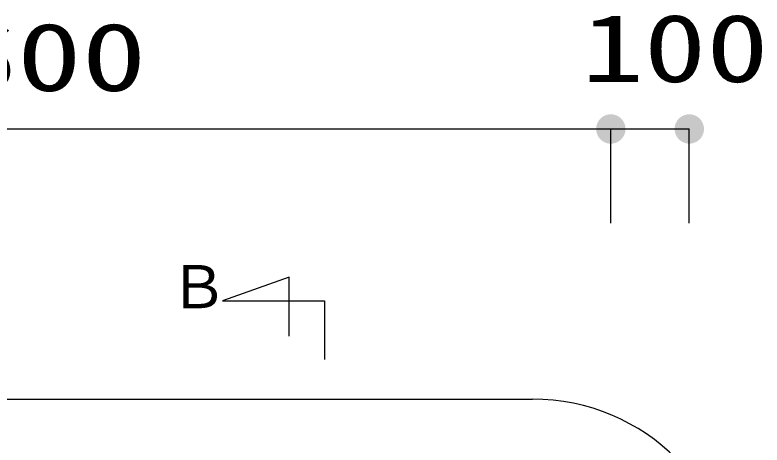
# Model space of a CAD drawing. Units: millimetres, scale not verified. Extents: x -9377 to 7942, y -6674 to 5404.
# Drawn here: x -4832 to -3880, y 1400 to 1948 of the extents above; entities that cross this region are included whole.
import ezdxf
from ezdxf.enums import TextEntityAlignment as Align

# ---------------------------------------------------------------- set-up
doc = ezdxf.new("R2010")
doc.units = ezdxf.units.MM
doc.header["$LTSCALE"] = 30
doc.layers.add('0-1_KIKI', color=3, linetype='Continuous', lineweight=25)
doc.layers.add('0-6_SUNPO', color=7, linetype='Continuous', lineweight=25)
doc.styles.add('MS Gothic', font='')
doc.styles.add('ＭＳ ゴシック', font='')
doc.styles.get('MS Gothic').set_extended_font_data('MS Gothic')
doc.styles.get('ＭＳ ゴシック').set_extended_font_data('MS Gothic')

msp = doc.modelspace()

# ---------------------------------------------------------------- linework, layer by layer
at = {"layer": '0-1_KIKI'}
msp.add_line((-5572.89, 1458.57), (-4172.89, 1458.57), dxfattribs=at)
for points in [[(-4482.72, 1538.91), (-4482.72, 1613.91), (-4567.72, 1583.91)], [(-4567.72, 1583.91), (-4437.72, 1583.91), (-4437.72, 1508.91)]]:
    msp.add_lwpolyline(points, dxfattribs=at)
msp.add_arc((-4172.89, 1198.57), 260, 0, 90, dxfattribs=at)
at = {"layer": '0-6_SUNPO', "color": 4}
for p, q in [((-5672.89, 1802.63), (-4072.89, 1802.63)), ((-4072.89, 1682.63), (-4072.89, 1802.63)), ((-4072.89, 1682.63), (-4072.89, 1802.63)), ((-4072.89, 1802.63), (-3972.89, 1802.63)), ((-3972.89, 1682.63), (-3972.89, 1802.63))]:
    msp.add_line(p, q, dxfattribs=at)
at = {"layer": '0-6_SUNPO'}
for points in [[(-4080.07, 1819.95), (-4072.89, 1802.63), (-4083.31, 1818.22)], [(-4080.07, 1819.95), (-4072.89, 1802.63), (-4083.31, 1818.22)], [(-4076.55, 1821.02), (-4072.89, 1802.63), (-4080.07, 1819.95)], [(-4076.55, 1821.02), (-4072.89, 1802.63), (-4080.07, 1819.95)], [(-4072.89, 1821.38), (-4072.89, 1802.63), (-4076.55, 1821.02)], [(-4072.89, 1821.38), (-4072.89, 1802.63), (-4076.55, 1821.02)], [(-4069.24, 1821.02), (-4072.89, 1802.63), (-4072.89, 1821.38)], [(-4069.24, 1821.02), (-4072.89, 1802.63), (-4072.89, 1821.38)], [(-4065.72, 1819.95), (-4072.89, 1802.63), (-4069.24, 1821.02)], [(-4065.72, 1819.95), (-4072.89, 1802.63), (-4069.24, 1821.02)], [(-4062.48, 1818.22), (-4072.89, 1802.63), (-4065.72, 1819.95)], [(-4062.48, 1818.22), (-4072.89, 1802.63), (-4065.72, 1819.95)], [(-3980.07, 1819.95), (-3972.89, 1802.63), (-3983.31, 1818.22)], [(-3976.55, 1821.02), (-3972.89, 1802.63), (-3980.07, 1819.95)], [(-3972.89, 1821.38), (-3972.89, 1802.63), (-3976.55, 1821.02)], [(-3969.24, 1821.02), (-3972.89, 1802.63), (-3972.89, 1821.38)], [(-3965.72, 1819.95), (-3972.89, 1802.63), (-3969.24, 1821.02)], [(-3962.48, 1818.22), (-3972.89, 1802.63), (-3965.72, 1819.95)], [(-4090.22, 1809.81), (-4072.89, 1802.63), (-4091.28, 1806.29)], [(-4090.22, 1809.81), (-4072.89, 1802.63), (-4091.28, 1806.29)], [(-4088.48, 1813.05), (-4072.89, 1802.63), (-4090.22, 1809.81)], [(-4088.48, 1813.05), (-4072.89, 1802.63), (-4090.22, 1809.81)], [(-4086.15, 1815.89), (-4072.89, 1802.63), (-4088.48, 1813.05)], [(-4086.15, 1815.89), (-4072.89, 1802.63), (-4088.48, 1813.05)], [(-4083.31, 1818.22), (-4072.89, 1802.63), (-4086.15, 1815.89)], [(-4083.31, 1818.22), (-4072.89, 1802.63), (-4086.15, 1815.89)], [(-4059.64, 1815.89), (-4072.89, 1802.63), (-4062.48, 1818.22)], [(-4059.64, 1815.89), (-4072.89, 1802.63), (-4062.48, 1818.22)], [(-4057.3, 1813.05), (-4072.89, 1802.63), (-4059.64, 1815.89)], [(-4057.3, 1813.05), (-4072.89, 1802.63), (-4059.64, 1815.89)], [(-4055.57, 1809.81), (-4072.89, 1802.63), (-4057.3, 1813.05)], [(-4055.57, 1809.81), (-4072.89, 1802.63), (-4057.3, 1813.05)], [(-4054.5, 1806.29), (-4072.89, 1802.63), (-4055.57, 1809.81)], [(-4054.5, 1806.29), (-4072.89, 1802.63), (-4055.57, 1809.81)], [(-3990.22, 1809.81), (-3972.89, 1802.63), (-3991.28, 1806.29)], [(-3988.48, 1813.05), (-3972.89, 1802.63), (-3990.22, 1809.81)], [(-3986.15, 1815.89), (-3972.89, 1802.63), (-3988.48, 1813.05)], [(-3983.31, 1818.22), (-3972.89, 1802.63), (-3986.15, 1815.89)], [(-3959.64, 1815.89), (-3972.89, 1802.63), (-3962.48, 1818.22)], [(-3957.3, 1813.05), (-3972.89, 1802.63), (-3959.64, 1815.89)], [(-3955.57, 1809.81), (-3972.89, 1802.63), (-3957.3, 1813.05)], [(-3954.5, 1806.29), (-3972.89, 1802.63), (-3955.57, 1809.81)], [(-4091.28, 1806.29), (-4072.89, 1802.63), (-4091.64, 1802.63)], [(-4091.28, 1806.29), (-4072.89, 1802.63), (-4091.64, 1802.63)], [(-4091.64, 1802.63), (-4072.89, 1802.63), (-4091.28, 1798.97)], [(-4091.64, 1802.63), (-4072.89, 1802.63), (-4091.28, 1798.97)], [(-4091.28, 1798.97), (-4072.89, 1802.63), (-4090.22, 1795.45)], [(-4091.28, 1798.97), (-4072.89, 1802.63), (-4090.22, 1795.45)], [(-4090.22, 1795.45), (-4072.89, 1802.63), (-4088.48, 1792.21)], [(-4090.22, 1795.45), (-4072.89, 1802.63), (-4088.48, 1792.21)], [(-4088.48, 1792.21), (-4072.89, 1802.63), (-4086.15, 1789.37)], [(-4088.48, 1792.21), (-4072.89, 1802.63), (-4086.15, 1789.37)], [(-4086.15, 1789.37), (-4072.89, 1802.63), (-4083.31, 1787.04)], [(-4086.15, 1789.37), (-4072.89, 1802.63), (-4083.31, 1787.04)], [(-4083.31, 1787.04), (-4072.89, 1802.63), (-4080.07, 1785.31)], [(-4083.31, 1787.04), (-4072.89, 1802.63), (-4080.07, 1785.31)], [(-4080.07, 1785.31), (-4072.89, 1802.63), (-4076.55, 1784.24)], [(-4080.07, 1785.31), (-4072.89, 1802.63), (-4076.55, 1784.24)], [(-4076.55, 1784.24), (-4072.89, 1802.63), (-4072.89, 1783.88)], [(-4076.55, 1784.24), (-4072.89, 1802.63), (-4072.89, 1783.88)], [(-4054.14, 1802.63), (-4072.89, 1802.63), (-4054.5, 1806.29)], [(-4054.14, 1802.63), (-4072.89, 1802.63), (-4054.5, 1806.29)], [(-4072.89, 1783.88), (-4072.89, 1802.63), (-4069.24, 1784.24)], [(-4069.24, 1784.24), (-4072.89, 1802.63), (-4065.72, 1785.31)], [(-4065.72, 1785.31), (-4072.89, 1802.63), (-4062.48, 1787.04)], [(-4062.48, 1787.04), (-4072.89, 1802.63), (-4059.64, 1789.37)], [(-4059.64, 1789.37), (-4072.89, 1802.63), (-4057.3, 1792.21)], [(-4057.3, 1792.21), (-4072.89, 1802.63), (-4055.57, 1795.45)], [(-4055.57, 1795.45), (-4072.89, 1802.63), (-4054.5, 1798.97)], [(-4054.5, 1798.97), (-4072.89, 1802.63), (-4054.14, 1802.63)], [(-4072.89, 1783.88), (-4072.89, 1802.63), (-4069.24, 1784.24)], [(-4069.24, 1784.24), (-4072.89, 1802.63), (-4065.72, 1785.31)], [(-4065.72, 1785.31), (-4072.89, 1802.63), (-4062.48, 1787.04)], [(-4062.48, 1787.04), (-4072.89, 1802.63), (-4059.64, 1789.37)], [(-4059.64, 1789.37), (-4072.89, 1802.63), (-4057.3, 1792.21)], [(-4057.3, 1792.21), (-4072.89, 1802.63), (-4055.57, 1795.45)], [(-4055.57, 1795.45), (-4072.89, 1802.63), (-4054.5, 1798.97)], [(-4054.5, 1798.97), (-4072.89, 1802.63), (-4054.14, 1802.63)], [(-3991.28, 1806.29), (-3972.89, 1802.63), (-3991.64, 1802.63)], [(-3991.64, 1802.63), (-3972.89, 1802.63), (-3991.28, 1798.97)], [(-3991.28, 1798.97), (-3972.89, 1802.63), (-3990.22, 1795.45)], [(-3990.22, 1795.45), (-3972.89, 1802.63), (-3988.48, 1792.21)], [(-3988.48, 1792.21), (-3972.89, 1802.63), (-3986.15, 1789.37)], [(-3986.15, 1789.37), (-3972.89, 1802.63), (-3983.31, 1787.04)], [(-3983.31, 1787.04), (-3972.89, 1802.63), (-3980.07, 1785.31)], [(-3980.07, 1785.31), (-3972.89, 1802.63), (-3976.55, 1784.24)], [(-3976.55, 1784.24), (-3972.89, 1802.63), (-3972.89, 1783.88)], [(-3954.14, 1802.63), (-3972.89, 1802.63), (-3954.5, 1806.29)], [(-3972.89, 1783.88), (-3972.89, 1802.63), (-3969.24, 1784.24)], [(-3969.24, 1784.24), (-3972.89, 1802.63), (-3965.72, 1785.31)], [(-3965.72, 1785.31), (-3972.89, 1802.63), (-3962.48, 1787.04)], [(-3962.48, 1787.04), (-3972.89, 1802.63), (-3959.64, 1789.37)], [(-3959.64, 1789.37), (-3972.89, 1802.63), (-3957.3, 1792.21)], [(-3957.3, 1792.21), (-3972.89, 1802.63), (-3955.57, 1795.45)], [(-3955.57, 1795.45), (-3972.89, 1802.63), (-3954.5, 1798.97)], [(-3954.5, 1798.97), (-3972.89, 1802.63), (-3954.14, 1802.63)]]:
    msp.add_solid(points, dxfattribs=at)

# ---------------------------------------------------------------- texts
at = {"layer": '0-1_KIKI', "color": 4, "style": 'MS Gothic'}
msp.add_text('Ｂ', height=54.99, dxfattribs=at).set_placement((-4635.84, 1557.75), align=Align.BOTTOM_LEFT)
at = {"layer": '0-6_SUNPO', "color": 3, "style": 'ＭＳ ゴシック'}
for s, width, p in [('100', 1.35, (-4110.32, 1836.38)), ('1600', 1.4, (-4994.61, 1825.13))]:
    msp.add_text(s, height=86.59, dxfattribs=dict(at, width=width)).set_placement(p, align=Align.BOTTOM_LEFT)

doc.saveas('drawing.dxf')
